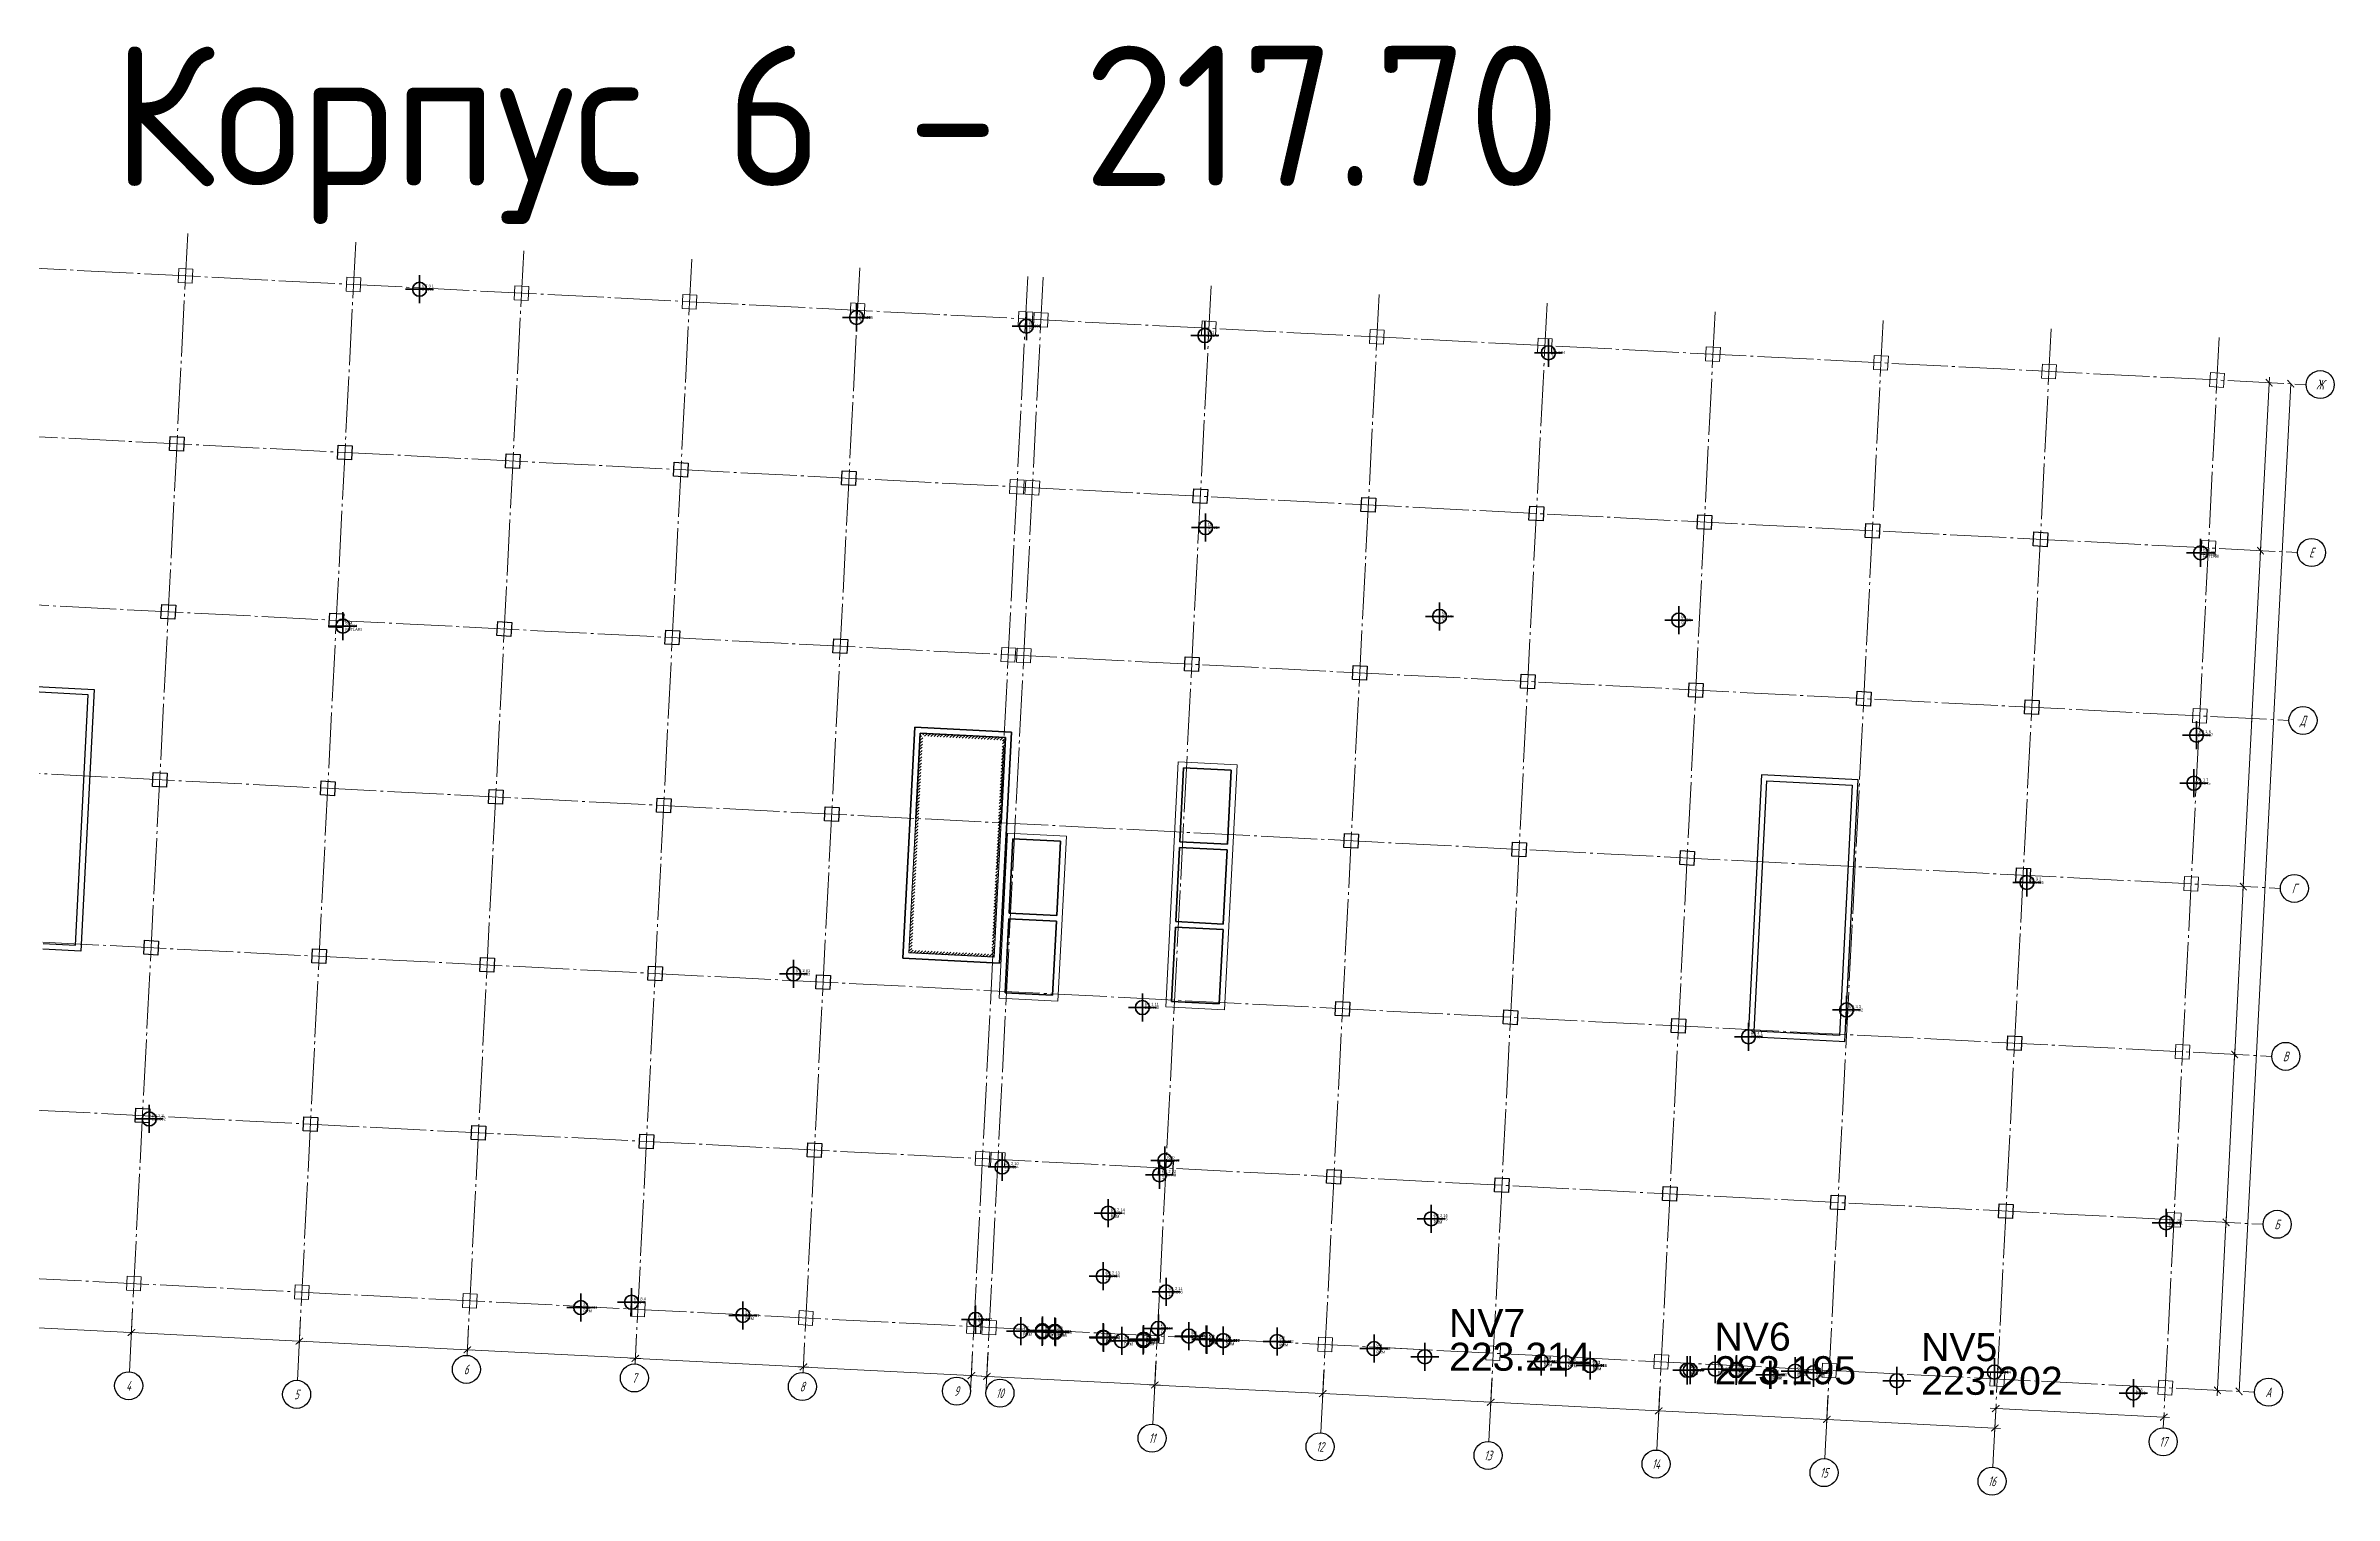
# Model space of a CAD drawing. Header units: metres. Extents: x -21579 to -20728, y 37830 to 38519.
# Drawn here: x -21294.8 to -21213.1, y 38222.5 to 38274.2 of the extents above; entities that cross this region are included whole.
import ezdxf
from ezdxf.enums import TextEntityAlignment as Align

# ---------------------------------------------------------------- set-up
doc = ezdxf.new("R2010")
doc.units = ezdxf.units.M
doc.header["$PDMODE"] = 34
doc.header["$PDSIZE"] = 0.5
doc.linetypes.add('HIDDEN2', pattern=[4.7625, 3.175, -1.5875])
doc.linetypes.add('ГОСТ 2.303 5', pattern=[24, 20, -1.5, 1, -1.5])
for name, color, linetype in [('C-ANNO', 7, 'Continuous'), ('КЖ_опалубка стен', 7, 'Continuous'), ('Код', 7, 'Continuous'), ('Номер', 7, 'Continuous'), ('Отметка', 7, 'Continuous'), ('Пикет', 7, 'Continuous')]:
    doc.layers.add(name, color=color, linetype=linetype)
for name, color, linetype, lineweight in [('КЖ_колонны', 7, 'Continuous', 15), ('КЖ_контур плиты', 7, 'Continuous', 40), ('КЖ_приямки_арматура', 7, 'Continuous', 40), ('СПДС_ОСИ', 1, 'ГОСТ 2.303 5', 15), ('СПДС_РАЗМЕРЫ', 152, 'Continuous', 25), ('СПДС_СИМВОЛЫ', 194, 'Continuous', 15)]:
    doc.layers.add(name, color=color, linetype=linetype, lineweight=lineweight)
doc.styles.get("Standard").update_dxf_attribs({"font": 'arial.ttf'})
doc.styles.add('ГОСТ', font='GOST Common.ttf', dxfattribs={"width": 0.9})
doc.styles.add('ГОСТ 2.304', font='', dxfattribs={"width": 0.8, "oblique": 15})
doc.styles.get('ГОСТ 2.304').set_extended_font_data('GOST 2.304 type A')

# ---------------------------------------------------------------- blocks, each defined once
blk = doc.blocks.new('_ArchTick')
at = {"color": 0, "linetype": 'ByBlock', "const_width": 0.15}
blk.add_lwpolyline([(-0.5, -0.5), (0.5, 0.5)], dxfattribs=at)
blk = doc.blocks.new('т34р5и4')
at = {"layer": 'СПДС_СИМВОЛЫ', "linetype": 'Continuous'}
h = blk.add_hatch(dxfattribs=at)
h.set_pattern_fill('BOUNDHATCH', color=256, scale=0.025, angle=-2.93462, style=0, pattern_type=2)
h.set_pattern_definition([(42.065376, (-21515.78702, 38066.21202), (-0.053179513, 0.05892648), [])])
h.paths.add_polyline_path([(-21263.573, 38249.71), (-21263.975, 38241.87), (-21260.929, 38241.714), (-21260.527, 38249.554), (-21263.573, 38249.71), (-21263.573, 38249.71), (-21263.578, 38249.61), (-21260.632, 38249.459), (-21261.024, 38241.819), (-21263.87, 38241.965), (-21263.473, 38249.705)], flags=0)
for p, q in [((-21254.31, 38245.831), (-21252.612, 38245.744)), ((-21260.398, 38243.289), (-21258.7, 38243.202)), ((-21254.455, 38242.985), (-21252.758, 38242.898))]:
    blk.add_line(p, q)
at = {"layer": 'КЖ_колонны'}
for p, q in [((-21290.035, 38265.786), (-21290.009, 38266.285)), ((-21290.009, 38266.285), (-21289.51, 38266.26)), ((-21289.51, 38266.26), (-21289.535, 38265.76)), ((-21289.535, 38265.76), (-21290.035, 38265.786)), ((-21284.043, 38265.479), (-21284.017, 38265.978)), ((-21283.543, 38265.453), (-21284.043, 38265.479)), ((-21284.017, 38265.978), (-21283.518, 38265.953)), ((-21283.518, 38265.953), (-21283.543, 38265.453)), ((-21278.051, 38265.172), (-21278.025, 38265.671)), ((-21278.025, 38265.671), (-21277.526, 38265.645)), ((-21277.526, 38265.645), (-21277.551, 38265.146)), ((-21277.551, 38265.146), (-21278.051, 38265.172)), ((-21272.058, 38264.865), (-21272.033, 38265.364)), ((-21271.559, 38264.839), (-21272.058, 38264.865)), ((-21272.033, 38265.364), (-21271.533, 38265.338)), ((-21271.533, 38265.338), (-21271.559, 38264.839)), ((-21266.066, 38264.557), (-21266.041, 38265.057)), ((-21266.041, 38265.057), (-21265.541, 38265.031)), ((-21265.541, 38265.031), (-21265.567, 38264.532)), ((-21260.074, 38264.25), (-21260.049, 38264.749)), ((-21260.049, 38264.749), (-21259.549, 38264.724)), ((-21259.549, 38264.724), (-21259.575, 38264.225)), ((-21259.525, 38264.222), (-21259.499, 38264.721)), ((-21259.499, 38264.721), (-21259, 38264.696)), ((-21259, 38264.696), (-21259.025, 38264.196)), ((-21265.567, 38264.532), (-21266.066, 38264.557)), ((-21259.575, 38264.225), (-21260.074, 38264.25)), ((-21259.025, 38264.196), (-21259.525, 38264.222)), ((-21253.533, 38263.915), (-21253.507, 38264.414)), ((-21253.033, 38263.889), (-21253.533, 38263.915)), ((-21253.507, 38264.414), (-21253.008, 38264.389)), ((-21253.008, 38264.389), (-21253.033, 38263.889)), ((-21247.541, 38263.608), (-21247.515, 38264.107)), ((-21247.515, 38264.107), (-21247.016, 38264.081)), ((-21247.016, 38264.081), (-21247.041, 38263.582)), ((-21241.548, 38263.3), (-21241.523, 38263.8)), ((-21241.523, 38263.8), (-21241.024, 38263.774)), ((-21247.041, 38263.582), (-21247.541, 38263.608)), ((-21241.049, 38263.275), (-21241.548, 38263.3)), ((-21241.024, 38263.774), (-21241.049, 38263.275)), ((-21235.556, 38262.993), (-21235.531, 38263.493)), ((-21235.057, 38262.968), (-21235.556, 38262.993)), ((-21235.531, 38263.493), (-21235.031, 38263.467)), ((-21235.031, 38263.467), (-21235.057, 38262.968)), ((-21229.564, 38262.686), (-21229.539, 38263.185)), ((-21229.539, 38263.185), (-21229.039, 38263.16)), ((-21229.039, 38263.16), (-21229.065, 38262.661)), ((-21229.065, 38262.661), (-21229.564, 38262.686)), ((-21223.572, 38262.379), (-21223.546, 38262.878)), ((-21223.073, 38262.353), (-21223.572, 38262.379)), ((-21223.546, 38262.878), (-21223.047, 38262.853)), ((-21223.047, 38262.853), (-21223.073, 38262.353)), ((-21217.58, 38262.072), (-21217.554, 38262.571)), ((-21217.554, 38262.571), (-21217.055, 38262.545)), ((-21217.055, 38262.545), (-21217.081, 38262.046)), ((-21217.081, 38262.046), (-21217.58, 38262.072)), ((-21260.381, 38258.258), (-21260.356, 38258.757)), ((-21259.882, 38258.232), (-21260.381, 38258.258)), ((-21260.356, 38258.757), (-21259.856, 38258.732)), ((-21259.856, 38258.732), (-21259.882, 38258.232)), ((-21259.832, 38258.23), (-21259.806, 38258.729)), ((-21259.333, 38258.204), (-21259.832, 38258.23)), ((-21259.806, 38258.729), (-21259.307, 38258.704)), ((-21259.307, 38258.704), (-21259.333, 38258.204)), ((-21217.887, 38256.08), (-21217.861, 38256.579)), ((-21217.861, 38256.579), (-21217.362, 38256.553)), ((-21217.362, 38256.553), (-21217.388, 38256.054)), ((-21217.388, 38256.054), (-21217.887, 38256.08)), ((-21260.688, 38252.266), (-21260.663, 38252.765)), ((-21260.663, 38252.765), (-21260.164, 38252.74)), ((-21260.164, 38252.74), (-21260.189, 38252.24)), ((-21260.139, 38252.238), (-21260.114, 38252.737)), ((-21260.114, 38252.737), (-21259.614, 38252.711)), ((-21259.614, 38252.711), (-21259.64, 38252.212)), ((-21260.189, 38252.24), (-21260.688, 38252.266)), ((-21259.64, 38252.212), (-21260.139, 38252.238)), ((-21218.194, 38250.087), (-21218.169, 38250.587)), ((-21217.695, 38250.062), (-21218.194, 38250.087)), ((-21218.169, 38250.587), (-21217.669, 38250.561)), ((-21217.669, 38250.561), (-21217.695, 38250.062)), ((-21218.501, 38244.095), (-21218.476, 38244.595)), ((-21218.476, 38244.595), (-21217.977, 38244.569)), ((-21217.977, 38244.569), (-21218.002, 38244.07)), ((-21218.002, 38244.07), (-21218.501, 38244.095)), ((-21218.809, 38238.103), (-21218.783, 38238.603)), ((-21218.783, 38238.603), (-21218.284, 38238.577)), ((-21218.284, 38238.577), (-21218.309, 38238.078)), ((-21218.309, 38238.078), (-21218.809, 38238.103)), ((-21261.61, 38234.289), (-21261.584, 38234.789)), ((-21261.584, 38234.789), (-21261.085, 38234.763)), ((-21261.085, 38234.763), (-21261.111, 38234.264)), ((-21261.061, 38234.261), (-21261.035, 38234.761)), ((-21261.035, 38234.761), (-21260.536, 38234.735)), ((-21260.536, 38234.735), (-21260.561, 38234.236)), ((-21261.111, 38234.264), (-21261.61, 38234.289)), ((-21260.561, 38234.236), (-21261.061, 38234.261)), ((-21219.116, 38232.111), (-21219.09, 38232.61)), ((-21218.616, 38232.085), (-21219.116, 38232.111)), ((-21219.09, 38232.61), (-21218.591, 38232.585)), ((-21218.591, 38232.585), (-21218.616, 38232.085)), ((-21291.878, 38229.833), (-21291.852, 38230.333)), ((-21291.852, 38230.333), (-21291.353, 38230.307)), ((-21291.379, 38229.808), (-21291.878, 38229.833)), ((-21291.353, 38230.307), (-21291.379, 38229.808)), ((-21285.886, 38229.526), (-21285.86, 38230.025)), ((-21285.386, 38229.5), (-21285.886, 38229.526)), ((-21285.86, 38230.025), (-21285.361, 38230)), ((-21285.361, 38230), (-21285.386, 38229.5)), ((-21279.894, 38229.219), (-21279.868, 38229.718)), ((-21279.868, 38229.718), (-21279.369, 38229.693)), ((-21279.369, 38229.693), (-21279.394, 38229.193)), ((-21279.394, 38229.193), (-21279.894, 38229.219)), ((-21273.901, 38228.912), (-21273.876, 38229.411)), ((-21273.402, 38228.886), (-21273.901, 38228.912)), ((-21273.876, 38229.411), (-21273.377, 38229.385)), ((-21273.377, 38229.385), (-21273.402, 38228.886)), ((-21267.909, 38228.605), (-21267.884, 38229.104)), ((-21267.884, 38229.104), (-21267.384, 38229.078)), ((-21267.384, 38229.078), (-21267.41, 38228.579)), ((-21261.917, 38228.297), (-21261.892, 38228.797)), ((-21261.892, 38228.797), (-21261.392, 38228.771)), ((-21261.392, 38228.771), (-21261.418, 38228.272)), ((-21261.368, 38228.269), (-21261.342, 38228.769)), ((-21261.342, 38228.769), (-21260.843, 38228.743)), ((-21260.843, 38228.743), (-21260.869, 38228.244)), ((-21267.41, 38228.579), (-21267.909, 38228.605)), ((-21261.418, 38228.272), (-21261.917, 38228.297)), ((-21260.869, 38228.244), (-21261.368, 38228.269)), ((-21255.376, 38227.962), (-21255.35, 38228.461)), ((-21254.876, 38227.936), (-21255.376, 38227.962)), ((-21255.35, 38228.461), (-21254.851, 38228.436)), ((-21254.851, 38228.436), (-21254.876, 38227.936)), ((-21249.384, 38227.655), (-21249.358, 38228.154)), ((-21249.358, 38228.154), (-21248.859, 38228.129)), ((-21248.859, 38228.129), (-21248.884, 38227.629)), ((-21248.884, 38227.629), (-21249.384, 38227.655)), ((-21243.392, 38227.348), (-21243.366, 38227.847)), ((-21242.892, 38227.322), (-21243.392, 38227.348)), ((-21243.366, 38227.847), (-21242.867, 38227.821)), ((-21242.867, 38227.821), (-21242.892, 38227.322)), ((-21237.399, 38227.04), (-21237.374, 38227.54)), ((-21237.374, 38227.54), (-21236.874, 38227.514)), ((-21236.874, 38227.514), (-21236.9, 38227.015)), ((-21231.407, 38226.733), (-21231.382, 38227.233)), ((-21231.382, 38227.233), (-21230.882, 38227.207)), ((-21230.882, 38227.207), (-21230.908, 38226.708)), ((-21236.9, 38227.015), (-21237.399, 38227.04)), ((-21230.908, 38226.708), (-21231.407, 38226.733)), ((-21225.415, 38226.426), (-21225.39, 38226.925)), ((-21224.916, 38226.401), (-21225.415, 38226.426)), ((-21225.39, 38226.925), (-21224.89, 38226.9)), ((-21224.89, 38226.9), (-21224.916, 38226.401)), ((-21219.423, 38226.119), (-21219.397, 38226.618)), ((-21219.397, 38226.618), (-21218.898, 38226.593)), ((-21218.898, 38226.593), (-21218.924, 38226.093)), ((-21218.924, 38226.093), (-21219.423, 38226.119))]:
    blk.add_line(p, q, dxfattribs=at)
at = {"layer": 'КЖ_контур плиты'}
for p, q in [((-21264.185, 38241.681), (-21263.763, 38249.92)), ((-21263.763, 38249.92), (-21260.317, 38249.744)), ((-21260.317, 38249.744), (-21260.74, 38241.504)), ((-21254.31, 38245.831), (-21254.174, 38248.477)), ((-21254.174, 38248.477), (-21252.476, 38248.39)), ((-21252.476, 38248.39), (-21252.612, 38245.744)), ((-21260.398, 38243.289), (-21260.262, 38245.936)), ((-21260.262, 38245.936), (-21258.564, 38245.849)), ((-21258.564, 38245.849), (-21258.7, 38243.202)), ((-21252.612, 38245.744), (-21254.31, 38245.831)), ((-21254.455, 38242.985), (-21254.32, 38245.631)), ((-21254.32, 38245.631), (-21252.622, 38245.544)), ((-21252.622, 38245.544), (-21252.758, 38242.898)), ((-21260.544, 38240.443), (-21260.408, 38243.089)), ((-21260.408, 38243.089), (-21258.71, 38243.002)), ((-21258.7, 38243.202), (-21260.398, 38243.289)), ((-21258.71, 38243.002), (-21258.846, 38240.356)), ((-21254.601, 38240.138), (-21254.466, 38242.785)), ((-21254.466, 38242.785), (-21252.768, 38242.698)), ((-21252.758, 38242.898), (-21254.455, 38242.985)), ((-21252.768, 38242.698), (-21252.904, 38240.051)), ((-21260.74, 38241.504), (-21264.185, 38241.681)), ((-21258.846, 38240.356), (-21260.544, 38240.443)), ((-21252.904, 38240.051), (-21254.601, 38240.138))]:
    blk.add_line(p, q, dxfattribs=at)
at = {"layer": 'КЖ_контур плиты', "lineweight": 40}
for p, q in [((-21263.729, 38246.664), (-21263.573, 38249.71)), ((-21263.573, 38249.71), (-21260.527, 38249.554)), ((-21260.527, 38249.554), (-21260.683, 38246.508)), ((-21254.174, 38248.477), (-21252.476, 38248.39)), ((-21252.476, 38248.39), (-21252.612, 38245.744)), ((-21260.544, 38240.443), (-21260.408, 38243.089)), ((-21252.768, 38242.698), (-21252.904, 38240.051)), ((-21258.846, 38240.356), (-21260.544, 38240.443)), ((-21252.904, 38240.051), (-21254.601, 38240.138))]:
    blk.add_line(p, q, dxfattribs=at)
at = {"layer": 'КЖ_контур плиты', "linetype": 'HIDDEN2', "lineweight": 15, "ltscale": 100}
blk.add_line((-21254.174, 38248.477), (-21252.476, 38248.39), dxfattribs=at)
at = {"layer": 'КЖ_опалубка стен', "linetype": 'HIDDEN2', "ltscale": 100}
for p, q in [((-21290.342, 38259.794), (-21290.316, 38260.293)), ((-21289.843, 38259.768), (-21290.342, 38259.794)), ((-21290.316, 38260.293), (-21289.817, 38260.268)), ((-21289.817, 38260.268), (-21289.843, 38259.768)), ((-21284.35, 38259.487), (-21284.324, 38259.986)), ((-21284.324, 38259.986), (-21283.825, 38259.96)), ((-21283.825, 38259.96), (-21283.851, 38259.461)), ((-21283.851, 38259.461), (-21284.35, 38259.487)), ((-21278.358, 38259.18), (-21278.332, 38259.679)), ((-21277.858, 38259.154), (-21278.358, 38259.18)), ((-21278.332, 38259.679), (-21277.833, 38259.653)), ((-21277.833, 38259.653), (-21277.858, 38259.154)), ((-21272.366, 38258.872), (-21272.34, 38259.372)), ((-21272.34, 38259.372), (-21271.841, 38259.346)), ((-21271.841, 38259.346), (-21271.866, 38258.847)), ((-21266.373, 38258.565), (-21266.348, 38259.064)), ((-21266.348, 38259.064), (-21265.849, 38259.039)), ((-21265.849, 38259.039), (-21265.874, 38258.54)), ((-21271.866, 38258.847), (-21272.366, 38258.872)), ((-21265.874, 38258.54), (-21266.373, 38258.565)), ((-21253.84, 38257.923), (-21253.814, 38258.422)), ((-21253.814, 38258.422), (-21253.315, 38258.396)), ((-21253.315, 38258.396), (-21253.341, 38257.897)), ((-21247.848, 38257.616), (-21247.822, 38258.115)), ((-21247.822, 38258.115), (-21247.323, 38258.089)), ((-21247.323, 38258.089), (-21247.348, 38257.59)), ((-21253.341, 38257.897), (-21253.84, 38257.923)), ((-21247.348, 38257.59), (-21247.848, 38257.616)), ((-21241.856, 38257.308), (-21241.83, 38257.808)), ((-21241.356, 38257.283), (-21241.856, 38257.308)), ((-21241.83, 38257.808), (-21241.331, 38257.782)), ((-21241.331, 38257.782), (-21241.356, 38257.283)), ((-21235.863, 38257.001), (-21235.838, 38257.5)), ((-21235.838, 38257.5), (-21235.339, 38257.475)), ((-21235.339, 38257.475), (-21235.364, 38256.976)), ((-21235.364, 38256.976), (-21235.863, 38257.001)), ((-21229.871, 38256.694), (-21229.846, 38257.193)), ((-21229.372, 38256.668), (-21229.871, 38256.694)), ((-21229.846, 38257.193), (-21229.346, 38257.168)), ((-21229.346, 38257.168), (-21229.372, 38256.668)), ((-21223.879, 38256.387), (-21223.854, 38256.886)), ((-21223.854, 38256.886), (-21223.354, 38256.861)), ((-21223.354, 38256.861), (-21223.38, 38256.361)), ((-21223.38, 38256.361), (-21223.879, 38256.387)), ((-21290.649, 38253.802), (-21290.624, 38254.301)), ((-21290.624, 38254.301), (-21290.124, 38254.275)), ((-21290.124, 38254.275), (-21290.15, 38253.776)), ((-21284.657, 38253.495), (-21284.631, 38253.994)), ((-21284.631, 38253.994), (-21284.132, 38253.968)), ((-21290.15, 38253.776), (-21290.649, 38253.802)), ((-21284.158, 38253.469), (-21284.657, 38253.495)), ((-21284.132, 38253.968), (-21284.158, 38253.469)), ((-21278.665, 38253.187), (-21278.639, 38253.687)), ((-21278.166, 38253.162), (-21278.665, 38253.187)), ((-21278.639, 38253.687), (-21278.14, 38253.661)), ((-21278.14, 38253.661), (-21278.166, 38253.162)), ((-21272.673, 38252.88), (-21272.647, 38253.38)), ((-21272.647, 38253.38), (-21272.148, 38253.354)), ((-21272.148, 38253.354), (-21272.173, 38252.855)), ((-21272.173, 38252.855), (-21272.673, 38252.88)), ((-21266.681, 38252.573), (-21266.655, 38253.072)), ((-21266.181, 38252.547), (-21266.681, 38252.573)), ((-21266.655, 38253.072), (-21266.156, 38253.047)), ((-21266.156, 38253.047), (-21266.181, 38252.547)), ((-21254.147, 38251.931), (-21254.121, 38252.43)), ((-21254.121, 38252.43), (-21253.622, 38252.404)), ((-21253.622, 38252.404), (-21253.648, 38251.905)), ((-21253.648, 38251.905), (-21254.147, 38251.931)), ((-21248.155, 38251.623), (-21248.129, 38252.123)), ((-21247.656, 38251.598), (-21248.155, 38251.623)), ((-21248.129, 38252.123), (-21247.63, 38252.097)), ((-21247.63, 38252.097), (-21247.656, 38251.598)), ((-21242.163, 38251.316), (-21242.137, 38251.816)), ((-21242.137, 38251.816), (-21241.638, 38251.79)), ((-21241.638, 38251.79), (-21241.663, 38251.291)), ((-21296.477, 38251.447), (-21293.032, 38251.27)), ((-21293.242, 38251.081), (-21296.288, 38251.237)), ((-21293.7, 38242.143), (-21293.242, 38251.081)), ((-21293.032, 38251.27), (-21293.511, 38241.933)), ((-21241.663, 38251.291), (-21242.163, 38251.316)), ((-21236.171, 38251.009), (-21236.145, 38251.508)), ((-21235.671, 38250.983), (-21236.171, 38251.009)), ((-21236.145, 38251.508), (-21235.646, 38251.483)), ((-21235.646, 38251.483), (-21235.671, 38250.983)), ((-21230.179, 38250.702), (-21230.153, 38251.201)), ((-21230.153, 38251.201), (-21229.654, 38251.176)), ((-21229.654, 38251.176), (-21229.679, 38250.676)), ((-21224.186, 38250.395), (-21224.161, 38250.894)), ((-21224.161, 38250.894), (-21223.661, 38250.868)), ((-21223.661, 38250.868), (-21223.687, 38250.369)), ((-21229.679, 38250.676), (-21230.179, 38250.702)), ((-21223.687, 38250.369), (-21224.186, 38250.395)), ((-21263.573, 38249.71), (-21260.527, 38249.554)), ((-21260.74, 38241.504), (-21260.317, 38249.744)), ((-21290.956, 38247.81), (-21290.931, 38248.309)), ((-21290.931, 38248.309), (-21290.431, 38248.283)), ((-21290.431, 38248.283), (-21290.457, 38247.784)), ((-21290.457, 38247.784), (-21290.956, 38247.81)), ((-21284.964, 38247.502), (-21284.939, 38248.002)), ((-21284.465, 38247.477), (-21284.964, 38247.502)), ((-21284.939, 38248.002), (-21284.439, 38247.976)), ((-21284.439, 38247.976), (-21284.465, 38247.477)), ((-21278.972, 38247.195), (-21278.946, 38247.695)), ((-21278.946, 38247.695), (-21278.447, 38247.669)), ((-21278.447, 38247.669), (-21278.473, 38247.17)), ((-21233.56, 38248.222), (-21234.039, 38238.884)), ((-21233.829, 38239.073), (-21233.37, 38248.012)), ((-21230.114, 38248.045), (-21233.56, 38248.222)), ((-21233.37, 38248.012), (-21230.324, 38247.856)), ((-21230.324, 38247.856), (-21230.783, 38238.917)), ((-21230.593, 38238.707), (-21230.114, 38248.045)), ((-21278.473, 38247.17), (-21278.972, 38247.195)), ((-21272.98, 38246.888), (-21272.954, 38247.387)), ((-21272.481, 38246.863), (-21272.98, 38246.888)), ((-21272.954, 38247.387), (-21272.455, 38247.362)), ((-21272.455, 38247.362), (-21272.481, 38246.863)), ((-21266.988, 38246.581), (-21266.962, 38247.08)), ((-21266.962, 38247.08), (-21266.463, 38247.055)), ((-21266.463, 38247.055), (-21266.488, 38246.555)), ((-21266.488, 38246.555), (-21266.988, 38246.581)), ((-21248.462, 38245.631), (-21248.437, 38246.131)), ((-21248.437, 38246.131), (-21247.937, 38246.105)), ((-21247.937, 38246.105), (-21247.963, 38245.606)), ((-21247.963, 38245.606), (-21248.462, 38245.631)), ((-21242.47, 38245.324), (-21242.444, 38245.823)), ((-21241.971, 38245.298), (-21242.47, 38245.324)), ((-21242.444, 38245.823), (-21241.945, 38245.798)), ((-21241.945, 38245.798), (-21241.971, 38245.298)), ((-21236.478, 38245.017), (-21236.452, 38245.516)), ((-21235.979, 38244.991), (-21236.478, 38245.017)), ((-21236.452, 38245.516), (-21235.953, 38245.491)), ((-21235.953, 38245.491), (-21235.979, 38244.991)), ((-21224.494, 38244.403), (-21224.468, 38244.902)), ((-21223.994, 38244.377), (-21224.494, 38244.403)), ((-21224.468, 38244.902), (-21223.969, 38244.876)), ((-21223.969, 38244.876), (-21223.994, 38244.377)), ((-21293.511, 38241.933), (-21294.859, 38242.002)), ((-21294.849, 38242.202), (-21293.7, 38242.143)), ((-21291.263, 38241.818), (-21291.238, 38242.317)), ((-21290.764, 38241.792), (-21291.263, 38241.818)), ((-21291.238, 38242.317), (-21290.739, 38242.291)), ((-21290.739, 38242.291), (-21290.764, 38241.792)), ((-21285.271, 38241.51), (-21285.246, 38242.01)), ((-21285.246, 38242.01), (-21284.746, 38241.984)), ((-21284.746, 38241.984), (-21284.772, 38241.485)), ((-21260.929, 38241.714), (-21263.975, 38241.87)), ((-21284.772, 38241.485), (-21285.271, 38241.51)), ((-21279.279, 38241.203), (-21279.254, 38241.702)), ((-21278.78, 38241.178), (-21279.279, 38241.203)), ((-21279.254, 38241.702), (-21278.754, 38241.677)), ((-21278.754, 38241.677), (-21278.78, 38241.178)), ((-21273.287, 38240.896), (-21273.262, 38241.395)), ((-21273.262, 38241.395), (-21272.762, 38241.37)), ((-21272.762, 38241.37), (-21272.788, 38240.87)), ((-21267.295, 38240.589), (-21267.269, 38241.088)), ((-21267.269, 38241.088), (-21266.77, 38241.063)), ((-21266.77, 38241.063), (-21266.796, 38240.563)), ((-21272.788, 38240.87), (-21273.287, 38240.896)), ((-21266.796, 38240.563), (-21267.295, 38240.589)), ((-21248.769, 38239.639), (-21248.744, 38240.138)), ((-21248.744, 38240.138), (-21248.244, 38240.113)), ((-21248.244, 38240.113), (-21248.27, 38239.614)), ((-21248.27, 38239.614), (-21248.769, 38239.639)), ((-21242.777, 38239.332), (-21242.752, 38239.831)), ((-21242.278, 38239.306), (-21242.777, 38239.332)), ((-21242.752, 38239.831), (-21242.252, 38239.806)), ((-21242.252, 38239.806), (-21242.278, 38239.306)), ((-21236.785, 38239.025), (-21236.759, 38239.524)), ((-21236.759, 38239.524), (-21236.26, 38239.499)), ((-21236.26, 38239.499), (-21236.286, 38238.999)), ((-21236.286, 38238.999), (-21236.785, 38239.025)), ((-21234.039, 38238.884), (-21230.793, 38238.718)), ((-21230.783, 38238.917), (-21233.829, 38239.073)), ((-21230.793, 38238.718), (-21230.593, 38238.707)), ((-21224.801, 38238.41), (-21224.775, 38238.91)), ((-21224.775, 38238.91), (-21224.276, 38238.884)), ((-21224.276, 38238.884), (-21224.301, 38238.385)), ((-21224.301, 38238.385), (-21224.801, 38238.41)), ((-21291.571, 38235.825), (-21291.545, 38236.325)), ((-21291.545, 38236.325), (-21291.046, 38236.299)), ((-21291.046, 38236.299), (-21291.071, 38235.8)), ((-21291.071, 38235.8), (-21291.571, 38235.825)), ((-21285.579, 38235.518), (-21285.553, 38236.018)), ((-21285.079, 38235.493), (-21285.579, 38235.518)), ((-21285.553, 38236.018), (-21285.054, 38235.992)), ((-21285.054, 38235.992), (-21285.079, 38235.493)), ((-21279.586, 38235.211), (-21279.561, 38235.71)), ((-21279.561, 38235.71), (-21279.062, 38235.685)), ((-21279.062, 38235.685), (-21279.087, 38235.185)), ((-21273.594, 38234.904), (-21273.569, 38235.403)), ((-21273.569, 38235.403), (-21273.069, 38235.378)), ((-21273.069, 38235.378), (-21273.095, 38234.878)), ((-21279.087, 38235.185), (-21279.586, 38235.211)), ((-21273.095, 38234.878), (-21273.594, 38234.904)), ((-21267.602, 38234.597), (-21267.577, 38235.096)), ((-21267.103, 38234.571), (-21267.602, 38234.597)), ((-21267.577, 38235.096), (-21267.077, 38235.07)), ((-21267.077, 38235.07), (-21267.103, 38234.571)), ((-21255.069, 38233.954), (-21255.043, 38234.454)), ((-21255.043, 38234.454), (-21254.544, 38234.428)), ((-21254.544, 38234.428), (-21254.569, 38233.929)), ((-21254.569, 38233.929), (-21255.069, 38233.954)), ((-21249.076, 38233.647), (-21249.051, 38234.146)), ((-21248.577, 38233.621), (-21249.076, 38233.647)), ((-21249.051, 38234.146), (-21248.552, 38234.121)), ((-21248.552, 38234.121), (-21248.577, 38233.621)), ((-21243.084, 38233.34), (-21243.059, 38233.839)), ((-21243.059, 38233.839), (-21242.559, 38233.814)), ((-21242.559, 38233.814), (-21242.585, 38233.314)), ((-21242.585, 38233.314), (-21243.084, 38233.34)), ((-21237.092, 38233.033), (-21237.067, 38233.532)), ((-21236.593, 38233.007), (-21237.092, 38233.033)), ((-21237.067, 38233.532), (-21236.567, 38233.506)), ((-21236.567, 38233.506), (-21236.593, 38233.007)), ((-21231.1, 38232.725), (-21231.074, 38233.225)), ((-21231.074, 38233.225), (-21230.575, 38233.199)), ((-21230.575, 38233.199), (-21230.601, 38232.7)), ((-21225.108, 38232.418), (-21225.082, 38232.918)), ((-21225.082, 38232.918), (-21224.583, 38232.892)), ((-21224.583, 38232.892), (-21224.609, 38232.393)), ((-21230.601, 38232.7), (-21231.1, 38232.725)), ((-21224.609, 38232.393), (-21225.108, 38232.418))]:
    blk.add_line(p, q, dxfattribs=at)
at = {"layer": 'КЖ_опалубка стен'}
for p, q in [((-21254.174, 38248.477), (-21252.476, 38248.39)), ((-21260.262, 38245.936), (-21258.564, 38245.849)), ((-21252.612, 38245.744), (-21254.31, 38245.831)), ((-21254.32, 38245.631), (-21252.622, 38245.544))]:
    blk.add_line(p, q, dxfattribs=at)
at = {"layer": 'КЖ_приямки_арматура', "lineweight": 0}
for p, q in [((-21263.975, 38241.87), (-21263.573, 38249.71)), ((-21263.573, 38249.71), (-21260.527, 38249.554)), ((-21260.527, 38249.554), (-21260.929, 38241.714)), ((-21254.363, 38248.687), (-21254.811, 38239.949)), ((-21252.266, 38248.58), (-21254.363, 38248.687)), ((-21252.714, 38239.841), (-21252.266, 38248.58)), ((-21260.754, 38240.253), (-21260.452, 38246.146)), ((-21260.452, 38246.146), (-21258.354, 38246.038)), ((-21258.354, 38246.038), (-21258.656, 38240.146)), ((-21260.929, 38241.714), (-21263.975, 38241.87)), ((-21258.656, 38240.146), (-21260.754, 38240.253)), ((-21254.811, 38239.949), (-21252.714, 38239.841))]:
    blk.add_line(p, q, dxfattribs=at)
at = {"layer": 'СПДС_ОСИ', "linetype": 'ГОСТ 2.303 5', "lineweight": 15, "ltscale": 0.1}
for points in [[(-21310.911, 38267.107), (-21310.411, 38267.081), (-21214.136, 38262.145)], [(-21289.695, 38267.536), (-21291.751, 38227.424), (-21291.777, 38226.924)], [(-21283.703, 38267.229), (-21285.759, 38227.116), (-21285.785, 38226.617)], [(-21277.71, 38266.922), (-21279.731, 38227.508)], [(-21271.718, 38266.615), (-21273.739, 38227.201)], [(-21265.726, 38266.307), (-21267.747, 38226.894)], [(-21259.734, 38266), (-21261.773, 38226.234), (-21261.773, 38226.234)], [(-21259.185, 38265.972), (-21261.225, 38226.186), (-21261.225, 38226.186)], [(-21253.193, 38265.665), (-21255.249, 38225.552), (-21255.275, 38225.053)], [(-21247.201, 38265.358), (-21249.257, 38225.245), (-21249.282, 38224.746)], [(-21241.208, 38265.051), (-21243.265, 38224.938), (-21243.29, 38224.439)], [(-21235.216, 38264.743), (-21237.273, 38224.631), (-21237.298, 38224.131)], [(-21229.224, 38264.436), (-21231.28, 38224.324), (-21231.306, 38223.824)], [(-21223.232, 38264.129), (-21225.288, 38224.016), (-21225.314, 38223.517)], [(-21217.24, 38263.822), (-21219.234, 38224.926), (-21219.234, 38224.926)], [(-21311.218, 38261.114), (-21310.719, 38261.089), (-21214.443, 38256.153)], [(-21311.525, 38255.122), (-21311.026, 38255.097), (-21214.75, 38250.161)], [(-21311.832, 38249.13), (-21311.333, 38249.105), (-21215.057, 38244.169)], [(-21312.14, 38243.138), (-21311.64, 38243.112), (-21215.364, 38238.177)], [(-21312.447, 38237.146), (-21311.947, 38237.12), (-21215.672, 38232.185)], [(-21312.754, 38231.154), (-21312.255, 38231.128), (-21215.979, 38226.193)]]:
    blk.add_lwpolyline(points, dxfattribs=at)
at = {"layer": 'СПДС_ОСИ', "linetype": 'Continuous', "lineweight": 25, "ltscale": 100}
for centre in [(-21213.636, 38262.145), (-21213.943, 38256.153), (-21214.25, 38250.161), (-21214.557, 38244.169), (-21214.864, 38238.177), (-21215.172, 38232.185), (-21279.757, 38227.009), (-21273.764, 38226.702), (-21291.802, 38226.425), (-21285.81, 38226.118), (-21267.772, 38226.395), (-21262.273, 38226.234), (-21260.725, 38226.161), (-21215.479, 38226.193), (-21255.3, 38224.554), (-21249.308, 38224.246), (-21219.234, 38224.426), (-21243.316, 38223.939), (-21237.324, 38223.632), (-21231.332, 38223.325), (-21225.34, 38223.018)]:
    blk.add_circle(centre, 0.5, dxfattribs=at)
at = {"layer": 'СПДС_РАЗМЕРЫ', "lineweight": 15, "ltscale": 100}
for p, q in [((-21214.684, 38262.174), (-21216.527, 38226.221)), ((-21215.449, 38262.413), (-21215.777, 38256.021)), ((-21215.756, 38256.421), (-21216.084, 38250.029)), ((-21216.063, 38250.429), (-21216.391, 38244.037)), ((-21216.371, 38244.437), (-21216.698, 38238.045)), ((-21216.678, 38238.445), (-21217.005, 38232.053)), ((-21216.985, 38232.452), (-21217.313, 38226.061)), ((-21291.662, 38229.159), (-21291.715, 38228.123)), ((-21291.662, 38229.159), (-21291.715, 38228.123)), ((-21285.67, 38228.852), (-21285.723, 38227.815)), ((-21285.67, 38228.852), (-21285.723, 38227.815)), ((-21291.505, 38228.312), (-21297.897, 38228.64)), ((-21285.513, 38228.005), (-21291.905, 38228.333)), ((-21279.521, 38227.698), (-21285.913, 38228.025)), ((-21279.678, 38228.544), (-21279.731, 38227.508)), ((-21279.678, 38228.544), (-21279.731, 38227.508)), ((-21273.686, 38228.237), (-21273.739, 38227.201)), ((-21273.686, 38228.237), (-21273.739, 38227.201)), ((-21267.694, 38227.93), (-21267.747, 38226.894)), ((-21267.694, 38227.93), (-21267.747, 38226.894)), ((-21273.529, 38227.391), (-21279.92, 38227.718)), ((-21267.537, 38227.083), (-21273.928, 38227.411)), ((-21261.545, 38226.776), (-21267.936, 38227.104)), ((-21261.701, 38227.623), (-21261.755, 38226.587)), ((-21261.701, 38227.623), (-21261.755, 38226.587)), ((-21261.152, 38227.595), (-21261.205, 38226.559)), ((-21261.152, 38227.595), (-21261.205, 38226.559)), ((-21255.16, 38227.288), (-21255.213, 38226.251)), ((-21255.16, 38227.288), (-21255.213, 38226.251)), ((-21245.339, 38227.698), (-21246.837, 38227.775)), ((-21260.995, 38226.748), (-21261.944, 38226.797)), ((-21255.003, 38226.441), (-21261.395, 38226.769)), ((-21249.011, 38226.134), (-21255.403, 38226.461)), ((-21249.168, 38226.98), (-21249.221, 38225.944)), ((-21249.168, 38226.98), (-21249.221, 38225.944)), ((-21243.176, 38226.673), (-21243.229, 38225.637)), ((-21243.176, 38226.673), (-21243.229, 38225.637)), ((-21237.184, 38226.366), (-21237.237, 38225.33)), ((-21237.184, 38226.366), (-21237.237, 38225.33)), ((-21243.019, 38225.827), (-21249.411, 38226.154)), ((-21237.027, 38225.519), (-21243.418, 38225.847)), ((-21231.035, 38225.212), (-21237.426, 38225.54)), ((-21231.192, 38226.059), (-21231.245, 38225.023)), ((-21231.192, 38226.059), (-21231.245, 38225.023)), ((-21219.015, 38225.293), (-21225.406, 38225.621)), ((-21225.199, 38225.752), (-21225.253, 38224.716)), ((-21225.199, 38225.752), (-21225.253, 38224.716)), ((-21219.207, 38225.445), (-21219.234, 38224.926)), ((-21219.207, 38225.445), (-21219.234, 38224.926)), ((-21225.043, 38224.905), (-21231.434, 38225.233))]:
    blk.add_line(p, q, dxfattribs=at)
at = {"layer": 'СПДС_СИМВОЛЫ', "linetype": 'Continuous'}
blk.add_lwpolyline([(-21263.573, 38249.71), (-21263.975, 38241.87), (-21260.929, 38241.714), (-21260.527, 38249.554), (-21263.573, 38249.71)], dxfattribs=at)
at = {"layer": 'СПДС_РАЗМЕРЫ', "lineweight": 15, "xscale": 0.2500000000000001, "yscale": 0.2500000000000001, "zscale": 0.2500000000000001}
for p, rotation in [((-21215.459, 38262.213), 267.0653760668869), ((-21215.459, 38262.213), 87.06537606688698), ((-21214.684, 38262.174), 87.06537606688698), ((-21215.767, 38256.221), 267.065376066887), ((-21215.767, 38256.221), 87.06537606688698), ((-21216.381, 38244.237), 267.065376066887), ((-21216.381, 38244.237), 87.06537606688698), ((-21216.688, 38238.245), 267.065376066887), ((-21216.688, 38238.245), 87.06537606688698), ((-21216.995, 38232.253), 267.065376066887), ((-21216.995, 38232.253), 87.06537606688698), ((-21291.705, 38228.322), 177.0653760668928), ((-21291.705, 38228.322), 357.0653760668928), ((-21285.713, 38228.015), 177.0653760668928), ((-21285.713, 38228.015), 357.0653760668928), ((-21279.721, 38227.708), 177.0653760668928), ((-21279.721, 38227.708), 357.0653760668928), ((-21273.729, 38227.401), 177.0653760668928), ((-21273.729, 38227.401), 357.0653760668928), ((-21267.736, 38227.094), 177.0653760668928), ((-21267.736, 38227.094), 357.0653760668928), ((-21261.744, 38226.787), 177.0653760668928), ((-21261.744, 38226.787), 357.0653760668928), ((-21261.195, 38226.758), 357.0653760668928), ((-21261.195, 38226.758), 177.0653760668928), ((-21255.203, 38226.451), 357.0653760668928), ((-21255.203, 38226.451), 177.0653760668928), ((-21249.211, 38226.144), 177.0653760668928), ((-21249.211, 38226.144), 357.0653760668928), ((-21217.302, 38226.261), 87.06537606688694), ((-21217.302, 38226.261), 267.065376066887), ((-21216.527, 38226.221), 267.065376066887), ((-21243.219, 38225.837), 177.0653760668928), ((-21243.219, 38225.837), 357.0653760668928), ((-21237.227, 38225.53), 177.0653760668928), ((-21237.227, 38225.53), 357.0653760668928), ((-21225.207, 38225.611), 357.0653760668928), ((-21219.214, 38225.304), 357.0653760668928), ((-21231.234, 38225.222), 177.0653760668928), ((-21231.234, 38225.222), 357.0653760668928), ((-21225.242, 38224.915), 177.0653760668928)]:
    blk.add_blockref('_ArchTick', p, dxfattribs=dict(at, rotation=rotation))
at = {"layer": 'СПДС_ОСИ', "linetype": 'Continuous', "lineweight": 25, "ltscale": 100, "style": 'ГОСТ 2.304', "oblique": 15, "width": 0.8}
for s, p in [('Ж', (-21213.636, 38262.145)), ('Е', (-21213.943, 38256.153)), ('Д', (-21214.25, 38250.161)), ('Г', (-21214.557, 38244.169)), ('В', (-21214.864, 38238.177)), ('Б', (-21215.172, 38232.185)), ('6', (-21279.757, 38227.009)), ('4', (-21291.802, 38226.425)), ('5', (-21285.81, 38226.118)), ('7', (-21273.764, 38226.702)), ('8', (-21267.772, 38226.395)), ('9', (-21262.273, 38226.234)), ('10', (-21260.725, 38226.161)), ('А', (-21215.479, 38226.193)), ('11', (-21255.3, 38224.554)), ('12', (-21249.308, 38224.246)), ('13', (-21243.316, 38223.939)), ('14', (-21237.324, 38223.632)), ('17', (-21219.234, 38224.426)), ('15', (-21231.332, 38223.325)), ('16', (-21225.34, 38223.018))]:
    blk.add_text(s, height=0.35, rotation=357.06538, dxfattribs=at).set_placement(p, align=Align.MIDDLE_CENTER)

msp = doc.modelspace()

# ---------------------------------------------------------------- linework, layer by layer
at = {"layer": 'Пикет', "color": 3, "lineweight": 60}
for p in [(-21281.425, 38265.544, 27.211), (-21265.842, 38264.539, 219.565), (-21259.784, 38264.23, 22.892), (-21253.419, 38263.893, 27.147), (-21241.162, 38263.282, 219.574), (-21253.391, 38257.043, 1.861), (-21217.9, 38256.142, 27.095), (-21284.159, 38253.529, 27.261), (-21245.046, 38253.874, 2.144), (-21236.514, 38253.744, 2.09), (-21218.049, 38249.64, 219.567), (-21218.141, 38247.921, 218.975), (-21224.097, 38244.381, 219.486), (-21268.087, 38241.117, 219.853), (-21255.646, 38239.917, 219.4), (-21230.53, 38239.832, 219.492), (-21234.028, 38238.876, 26.887), (-21291.067, 38235.943, 219.592), (-21260.65, 38234.231, 219.584), (-21255.035, 38233.949, 219.448), (-21254.839, 38234.457, 27.047), (-21256.863, 38232.582, 219.344), (-21245.346, 38232.379, 219.345), (-21219.129, 38232.237, 219.501), (-21257.045, 38230.332, 219.404), (-21275.677, 38229.211, 218.449), (-21273.868, 38229.405, 26.941), (-21254.801, 38229.771, 219.268), (-21269.897, 38228.936, 218.439), (-21261.596, 38228.79, 219.527), (-21259.986, 38228.374, 218.572), (-21259.985, 38228.376, 220.802), (-21259.214, 38228.346, 220.986), (-21259.213, 38228.39, 218.431), (-21258.768, 38228.364, 218.583), (-21258.749, 38228.332, 220.838), (-21255.076, 38228.472, 22.844), (-21253.99, 38228.198, 220.728), (-21253.984, 38228.198, 218.501), (-21257.045, 38228.157, 218.298), (-21257.027, 38228.132, 219.778), (-21256.383, 38228.028, 219.953), (-21255.613, 38228.035, 219.444), (-21255.601, 38228.085, 218.015), (-21255.601, 38228.084, 218.042), (-21253.367, 38228.079, 218.425), (-21253.351, 38228.069, 220.954), (-21252.765, 38228.039, 220.557), (-21252.761, 38228.032, 218.56), (-21250.842, 38228.001, 218.422), (-21247.384, 38227.749, 218.422), (-21241.418, 38227.289, 218.342), (-21241.418, 38227.287, 219.599), (-21240.546, 38227.251, 219.892), (-21239.677, 38227.152, 218.293), (-21239.672, 38227.142, 219.656), (-21236.22, 38226.975, 218.356), (-21236.21, 38226.977, 219.706), (-21235.213, 38227.019, 219.871), (-21234.472, 38226.963, 219.646), (-21234.456, 38227.012, 218.194), (-21233.267, 38226.814, 218.187), (-21233.227, 38226.816, 220.187), (-21232.366, 38226.946, 220.457), (-21231.711, 38226.89, 218.321), (-21231.71, 38226.891, 219.904), (-21225.258, 38226.911, 219.414), (-21220.301, 38226.16, 0.796)]:
    msp.add_point(p, dxfattribs=at)
at = {"layer": 'Пикет', "color": 230, "lineweight": 60}
for p in [(-21245.574, 38227.46, 223.214), (-21236.103, 38226.979, 223.195), (-21228.737, 38226.602, 223.202)]:
    msp.add_point(p, dxfattribs=at)

# ---------------------------------------------------------------- block references
msp.add_blockref('т34р5и4', (0, 0))

# ---------------------------------------------------------------- texts
at = {"layer": 'C-ANNO', "linetype": 'Continuous', "lineweight": 5, "style": 'ГОСТ'}
msp.add_text('Корпус 6 - 217.70', height=5, dxfattribs=at).set_placement((-21292.384, 38269.234, 218.095))
at = {"layer": 'Код', "color": 9, "lineweight": 60}
for s, p in [('Tp', (-21265.755, 38264.369, 219.565)), ('O', (-21259.697, 38264.06, 22.892)), ('Tp', (-21241.075, 38263.112, 219.574)), ('V', (-21253.304, 38256.873, 1.861)), ('FUTLARI', (-21217.813, 38255.972, 27.095)), ('FUTLARI', (-21284.072, 38253.359, 27.261)), ('V', (-21244.959, 38253.704, 2.144)), ('V', (-21236.427, 38253.574, 2.09)), ('+', (-21260.563, 38234.061, 219.584)), ('+', (-21254.948, 38233.779, 219.448)), ('PRM', (-21256.776, 38232.412, 219.344)), ('PRM', (-21245.259, 38232.209, 219.345)), ('Tp', (-21219.042, 38232.067, 219.501)), ('+', (-21256.958, 38230.162, 219.404)), ('+', (-21254.714, 38229.601, 219.268)), ('PRM', (-21275.59, 38229.041, 218.449)), ('PRM', (-21269.81, 38228.766, 218.439)), ('Tp', (-21261.509, 38228.62, 219.527)), ('PRM', (-21259.899, 38228.204, 218.572)), ('PRM', (-21259.898, 38228.206, 220.802)), ('PRM', (-21259.127, 38228.176, 220.986)), ('PRM', (-21259.126, 38228.22, 218.431)), ('PRM', (-21258.681, 38228.194, 218.583)), ('PRM', (-21258.662, 38228.162, 220.838)), ('PRM', (-21256.958, 38227.987, 218.298)), ('PRM', (-21256.94, 38227.962, 219.778)), ('PRM', (-21256.296, 38227.858, 219.953)), ('PRM', (-21255.526, 38227.865, 219.444)), ('PRM', (-21255.514, 38227.915, 218.015)), ('PRM', (-21255.514, 38227.914, 218.042)), ('O', (-21254.989, 38228.302, 22.844)), ('PRM', (-21253.903, 38228.028, 220.728)), ('PRM', (-21253.897, 38228.028, 218.501)), ('PRM', (-21253.28, 38227.909, 218.425)), ('PRM', (-21253.264, 38227.899, 220.954)), ('PRM', (-21252.678, 38227.869, 220.557)), ('PRM', (-21252.674, 38227.862, 218.56)), ('PRM', (-21250.755, 38227.831, 218.422)), ('PRM', (-21247.297, 38227.579, 218.422)), ('PRM', (-21241.331, 38227.119, 218.342)), ('PRM', (-21241.331, 38227.117, 219.599)), ('PRM', (-21240.459, 38227.081, 219.892)), ('PRM', (-21239.59, 38226.982, 218.293)), ('PRM', (-21239.585, 38226.972, 219.656)), ('PRM', (-21236.133, 38226.805, 218.356)), ('PRM', (-21236.123, 38226.807, 219.706)), ('PRM', (-21235.126, 38226.849, 219.871)), ('PRM', (-21234.385, 38226.793, 219.646)), ('PRM', (-21234.369, 38226.842, 218.194)), ('PRM', (-21233.18, 38226.644, 218.187)), ('PRM', (-21233.14, 38226.646, 220.187)), ('PRM', (-21232.279, 38226.776, 220.457)), ('PRM', (-21231.624, 38226.72, 218.321)), ('PRM', (-21231.623, 38226.721, 219.904))]:
    msp.add_text(s, height=0.1, dxfattribs=at).set_placement(p)
at = {"layer": 'Номер', "color": 4, "lineweight": 60}
for s, p in [('6 7 3 1', (-21281.338, 38265.614, 27.211)), ('k3', (-21265.755, 38264.609, 219.565)), ('k8', (-21259.697, 38264.3, 22.892)), ('K11', (-21253.332, 38263.963, 27.147)), ('k6', (-21241.075, 38263.352, 219.574)), ('t1', (-21253.304, 38257.113, 1.861)), ('K12', (-21217.813, 38256.212, 27.095)), ('t2', (-21244.959, 38253.944, 2.144)), ('K13', (-21284.072, 38253.599, 27.261)), ('t3', (-21236.427, 38253.814, 2.09)), ('6 1 1 6', (-21217.962, 38249.71, 219.567)), ('6 1 1 7', (-21218.054, 38247.991, 218.975)), ('6 1 3 2', (-21224.01, 38244.451, 219.486)), ('6 1 2 61', (-21268, 38241.187, 219.853)), ('6 1 1 11', (-21255.559, 38239.987, 219.4)), ('6 1 3 3', (-21230.443, 38239.902, 219.492)), ('6 7 4 1', (-21233.941, 38238.946, 26.887)), ('6 1 2 2', (-21290.98, 38236.013, 219.592)), ('6 1 2 10', (-21260.563, 38234.301, 219.584)), ('K10', (-21254.752, 38234.527, 27.047)), ('6 1 2 12', (-21254.948, 38234.019, 219.448)), ('6 1 2 14', (-21256.776, 38232.652, 219.344)), ('6 1 2 15', (-21245.259, 38232.449, 219.345)), ('k5', (-21219.042, 38232.307, 219.501)), ('6 1 2 13', (-21256.958, 38230.402, 219.404)), ('6 7 8 4', (-21273.781, 38229.475, 26.941)), ('6 1 2 11', (-21254.714, 38229.841, 219.268)), ('2.1', (-21275.59, 38229.281, 218.449)), ('2.2', (-21269.81, 38229.006, 218.439)), ('k4', (-21261.509, 38228.86, 219.527)), ('3.6', (-21259.899, 38228.444, 218.572)), ('3.5', (-21259.898, 38228.446, 220.802)), ('3.4', (-21259.127, 38228.416, 220.986)), ('3.3', (-21259.126, 38228.46, 218.431)), ('3.2', (-21258.681, 38228.434, 218.583)), ('3.1', (-21258.662, 38228.402, 220.838)), ('4.6', (-21256.958, 38228.227, 218.298)), ('4.5', (-21256.94, 38228.202, 219.778)), ('4.4', (-21256.296, 38228.098, 219.953)), ('4.3', (-21255.526, 38228.105, 219.444)), ('4.2', (-21255.514, 38228.154, 218.042)), ('4.1', (-21255.514, 38228.155, 218.015)), ('k7', (-21254.989, 38228.542, 22.844)), ('5.2', (-21253.903, 38228.268, 220.728)), ('5.1', (-21253.897, 38228.268, 218.501)), ('5.4', (-21253.28, 38228.149, 218.425)), ('5.3', (-21253.264, 38228.139, 220.954)), ('5.6', (-21252.678, 38228.109, 220.557)), ('5.5', (-21252.674, 38228.102, 218.56)), ('5.7', (-21250.755, 38228.071, 218.422)), ('5.8', (-21247.297, 38227.819, 218.422)), ('6.15', (-21241.331, 38227.359, 218.342)), ('6.14', (-21241.331, 38227.357, 219.599)), ('6.13', (-21240.459, 38227.321, 219.892)), ('6.11', (-21239.59, 38227.222, 218.293)), ('6.12', (-21239.585, 38227.212, 219.656)), ('6.10', (-21236.133, 38227.045, 218.356)), ('6.9', (-21236.123, 38227.047, 219.706)), ('6.8', (-21235.126, 38227.089, 219.871)), ('6.7', (-21234.385, 38227.033, 219.646)), ('6.6', (-21234.369, 38227.082, 218.194)), ('6.3', (-21232.279, 38227.016, 220.457)), ('6.1', (-21231.624, 38226.96, 218.321)), ('6.2', (-21231.623, 38226.961, 219.904)), ('6 1 3 1', (-21225.171, 38226.981, 219.414)), ('6.5', (-21233.18, 38226.884, 218.187)), ('6.4', (-21233.14, 38226.886, 220.187)), ('Z13', (-21220.214, 38226.23, 0.796))]:
    msp.add_text(s, height=0.1, dxfattribs=at).set_placement(p)
at = {"layer": 'Номер', "color": 110, "lineweight": 60}
for s, p in [('NV7', (-21244.708, 38228.16, 223.214)), ('NV6', (-21235.237, 38227.679, 223.195)), ('NV5', (-21227.871, 38227.302, 223.202))]:
    msp.add_text(s, height=1, dxfattribs=at).set_placement(p)
at = {"layer": 'Отметка', "color": 1, "lineweight": 60}
for s, p in [('27.211', (-21281.338, 38265.494, 27.211)), ('219.565', (-21265.755, 38264.489, 219.565)), ('22.892', (-21259.697, 38264.18, 22.892)), ('27.147', (-21253.332, 38263.843, 27.147)), ('219.574', (-21241.075, 38263.232, 219.574)), ('1.861', (-21253.304, 38256.993, 1.861)), ('27.095', (-21217.813, 38256.092, 27.095)), ('27.261', (-21284.072, 38253.479, 27.261)), ('2.144', (-21244.959, 38253.824, 2.144)), ('2.090', (-21236.427, 38253.694, 2.09)), ('219.567', (-21217.962, 38249.59, 219.567)), ('218.975', (-21218.054, 38247.871, 218.975)), ('219.486', (-21224.01, 38244.331, 219.486)), ('219.853', (-21268, 38241.067, 219.853)), ('219.400', (-21255.559, 38239.867, 219.4)), ('219.492', (-21230.443, 38239.782, 219.492)), ('26.887', (-21233.941, 38238.826, 26.887)), ('219.592', (-21290.98, 38235.893, 219.592)), ('27.047', (-21254.752, 38234.407, 27.047)), ('219.584', (-21260.563, 38234.181, 219.584)), ('219.448', (-21254.948, 38233.899, 219.448)), ('219.344', (-21256.776, 38232.532, 219.344)), ('219.345', (-21245.259, 38232.329, 219.345)), ('219.501', (-21219.042, 38232.187, 219.501)), ('219.404', (-21256.958, 38230.282, 219.404)), ('219.268', (-21254.714, 38229.721, 219.268)), ('218.449', (-21275.59, 38229.161, 218.449)), ('26.941', (-21273.781, 38229.355, 26.941)), ('218.439', (-21269.81, 38228.886, 218.439)), ('219.527', (-21261.509, 38228.74, 219.527)), ('218.572', (-21259.899, 38228.324, 218.572)), ('220.802', (-21259.898, 38228.326, 220.802)), ('220.986', (-21259.127, 38228.296, 220.986)), ('218.431', (-21259.126, 38228.34, 218.431)), ('218.583', (-21258.681, 38228.314, 218.583)), ('220.838', (-21258.662, 38228.282, 220.838)), ('218.298', (-21256.958, 38228.107, 218.298)), ('219.778', (-21256.94, 38228.082, 219.778)), ('219.953', (-21256.296, 38227.978, 219.953)), ('219.444', (-21255.526, 38227.985, 219.444)), ('218.015', (-21255.514, 38228.035, 218.015)), ('218.042', (-21255.514, 38228.034, 218.042)), ('22.844', (-21254.989, 38228.422, 22.844)), ('220.728', (-21253.903, 38228.148, 220.728)), ('218.501', (-21253.897, 38228.148, 218.501)), ('218.425', (-21253.28, 38228.029, 218.425)), ('220.954', (-21253.264, 38228.019, 220.954)), ('220.557', (-21252.678, 38227.989, 220.557)), ('218.560', (-21252.674, 38227.982, 218.56)), ('218.422', (-21250.755, 38227.951, 218.422)), ('218.422', (-21247.297, 38227.699, 218.422)), ('218.342', (-21241.331, 38227.239, 218.342)), ('219.599', (-21241.331, 38227.237, 219.599)), ('219.892', (-21240.459, 38227.201, 219.892)), ('218.293', (-21239.59, 38227.102, 218.293)), ('219.656', (-21239.585, 38227.092, 219.656)), ('219.871', (-21235.126, 38226.969, 219.871)), ('218.194', (-21234.369, 38226.962, 218.194)), ('218.356', (-21236.133, 38226.925, 218.356)), ('219.706', (-21236.123, 38226.927, 219.706)), ('219.646', (-21234.385, 38226.913, 219.646)), ('218.187', (-21233.18, 38226.764, 218.187)), ('220.187', (-21233.14, 38226.766, 220.187)), ('220.457', (-21232.279, 38226.896, 220.457)), ('218.321', (-21231.624, 38226.84, 218.321)), ('219.904', (-21231.623, 38226.841, 219.904)), ('219.414', (-21225.171, 38226.861, 219.414)), ('0.796', (-21220.214, 38226.11, 0.796))]:
    msp.add_text(s, height=0.1, dxfattribs=at).set_placement(p)
at = {"layer": 'Отметка', "color": 20, "lineweight": 60}
for s, p in [('223.214', (-21244.708, 38226.96, 223.214)), ('223.195', (-21235.237, 38226.479, 223.195)), ('223.202', (-21227.871, 38226.102, 223.202))]:
    msp.add_text(s, height=1, dxfattribs=at).set_placement(p)

doc.saveas('drawing.dxf')
